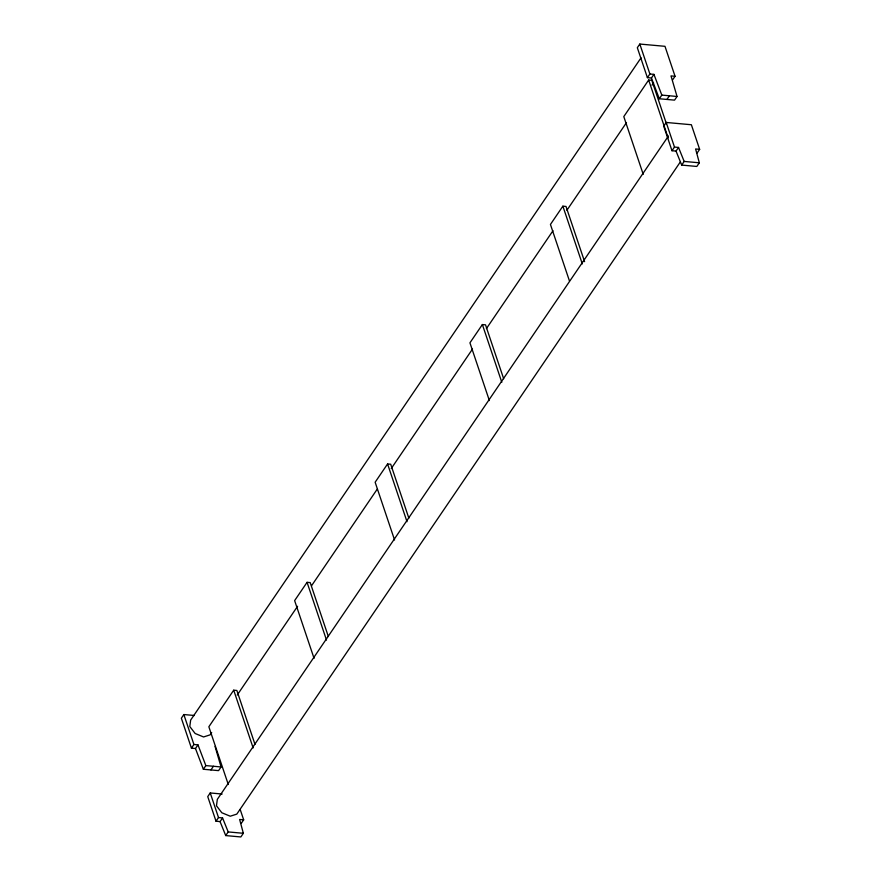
<?xml version="1.0" encoding="UTF-8"?>
<svg xmlns="http://www.w3.org/2000/svg" width="881" height="881" viewBox="0 0 881 881"><rect width="100%" height="100%" fill="white"/><g stroke="black" fill="none" stroke-linecap="round" stroke-linejoin="round"><path stroke-width="1.32" d="M194.437 715.493L183.843 714.546L181.354 718.202L191.43 748.145L195.472 748.509L197.961 744.852L193.919 744.489L191.43 748.145M672.566 79.929L675.055 76.273L664.979 46.319L639.815 44.05L637.326 47.706L647.403 77.649L651.444 78.024L653.933 74.367L649.892 73.993L647.403 77.649M641.038 57.827L190.648 720.107L189.8 726.528L195.153 733.499L203.577 736.957L210.141 734.853L211.693 732.574M254.994 744.368L236.857 690.473L233.718 690.186L208.852 726.759L228.278 784.497M328.349 636.511L310.211 582.616L307.062 582.33L294.628 600.611L314.065 658.36M408.85 518.138L390.712 464.232L387.574 463.957L375.141 482.237L394.567 539.976M503.657 378.731L485.519 324.836L482.37 324.549L469.936 342.83L489.373 400.58M584.588 261.646L566.02 206.462L562.871 206.176L550.438 224.457L569.445 280.918M666.488 123.946L651.808 80.314L648.658 80.028L623.792 116.6L643.229 174.339M237.231 695.032L297.591 606.271M311.522 585.788L377.299 489.054M391.23 468.571L472.48 349.096M486.411 328.613L552.971 230.745M566.89 210.262L626.479 122.646M652.017 85.094L653.57 82.814M215.041 746.394L221.065 766.966L218.576 770.622L203.357 769.256L205.846 765.6L197.961 744.852M675.055 76.273L671.014 75.909L677.037 96.481L674.549 100.137L659.329 98.76L661.818 95.104L653.933 74.367M210.955 769.917L213.444 766.261L221.065 766.966M666.928 99.432L669.417 95.776L677.037 96.481M222.144 794.034L210.229 792.955L207.74 796.611L216.021 821.213L220.063 821.588L222.552 817.931L218.51 817.557L216.021 821.213M697.157 152.997L699.646 149.341L691.365 124.739L666.201 122.459L663.712 126.115L671.994 150.728L676.035 151.091L678.524 147.435L674.483 147.072L671.994 150.728M668.481 135.938L217.321 799.364L216.473 805.785L221.825 812.756L230.249 816.213L236.813 814.11L680.242 162.071M240.183 809.474L243.674 819.837L239.632 819.473L243.343 833.294L240.854 836.95L225.723 835.584L228.201 831.928L222.552 817.931M699.646 149.341L695.605 148.977L699.316 162.798L696.827 166.454L681.696 165.088L684.174 161.432L678.524 147.435M241.185 823.493L243.674 819.837M661.818 95.104L669.417 95.776M205.846 765.6L213.444 766.261M684.174 161.432L699.316 162.798M228.201 831.928L243.343 833.294M676.035 151.091L681.696 165.088M220.063 821.588L225.723 835.584M651.444 78.024L659.329 98.76M195.472 748.509L203.357 769.256M639.815 44.05L649.892 73.993M666.201 122.459L674.483 147.072M648.658 80.028L668.095 137.777M562.871 206.176L582.308 263.926M482.37 324.549L501.807 382.299M387.574 463.957L407 521.695M307.062 582.33L326.499 640.08M233.718 690.186L253.144 747.936M183.843 714.546L193.919 744.489M210.229 792.955L218.51 817.557"/></g></svg>
